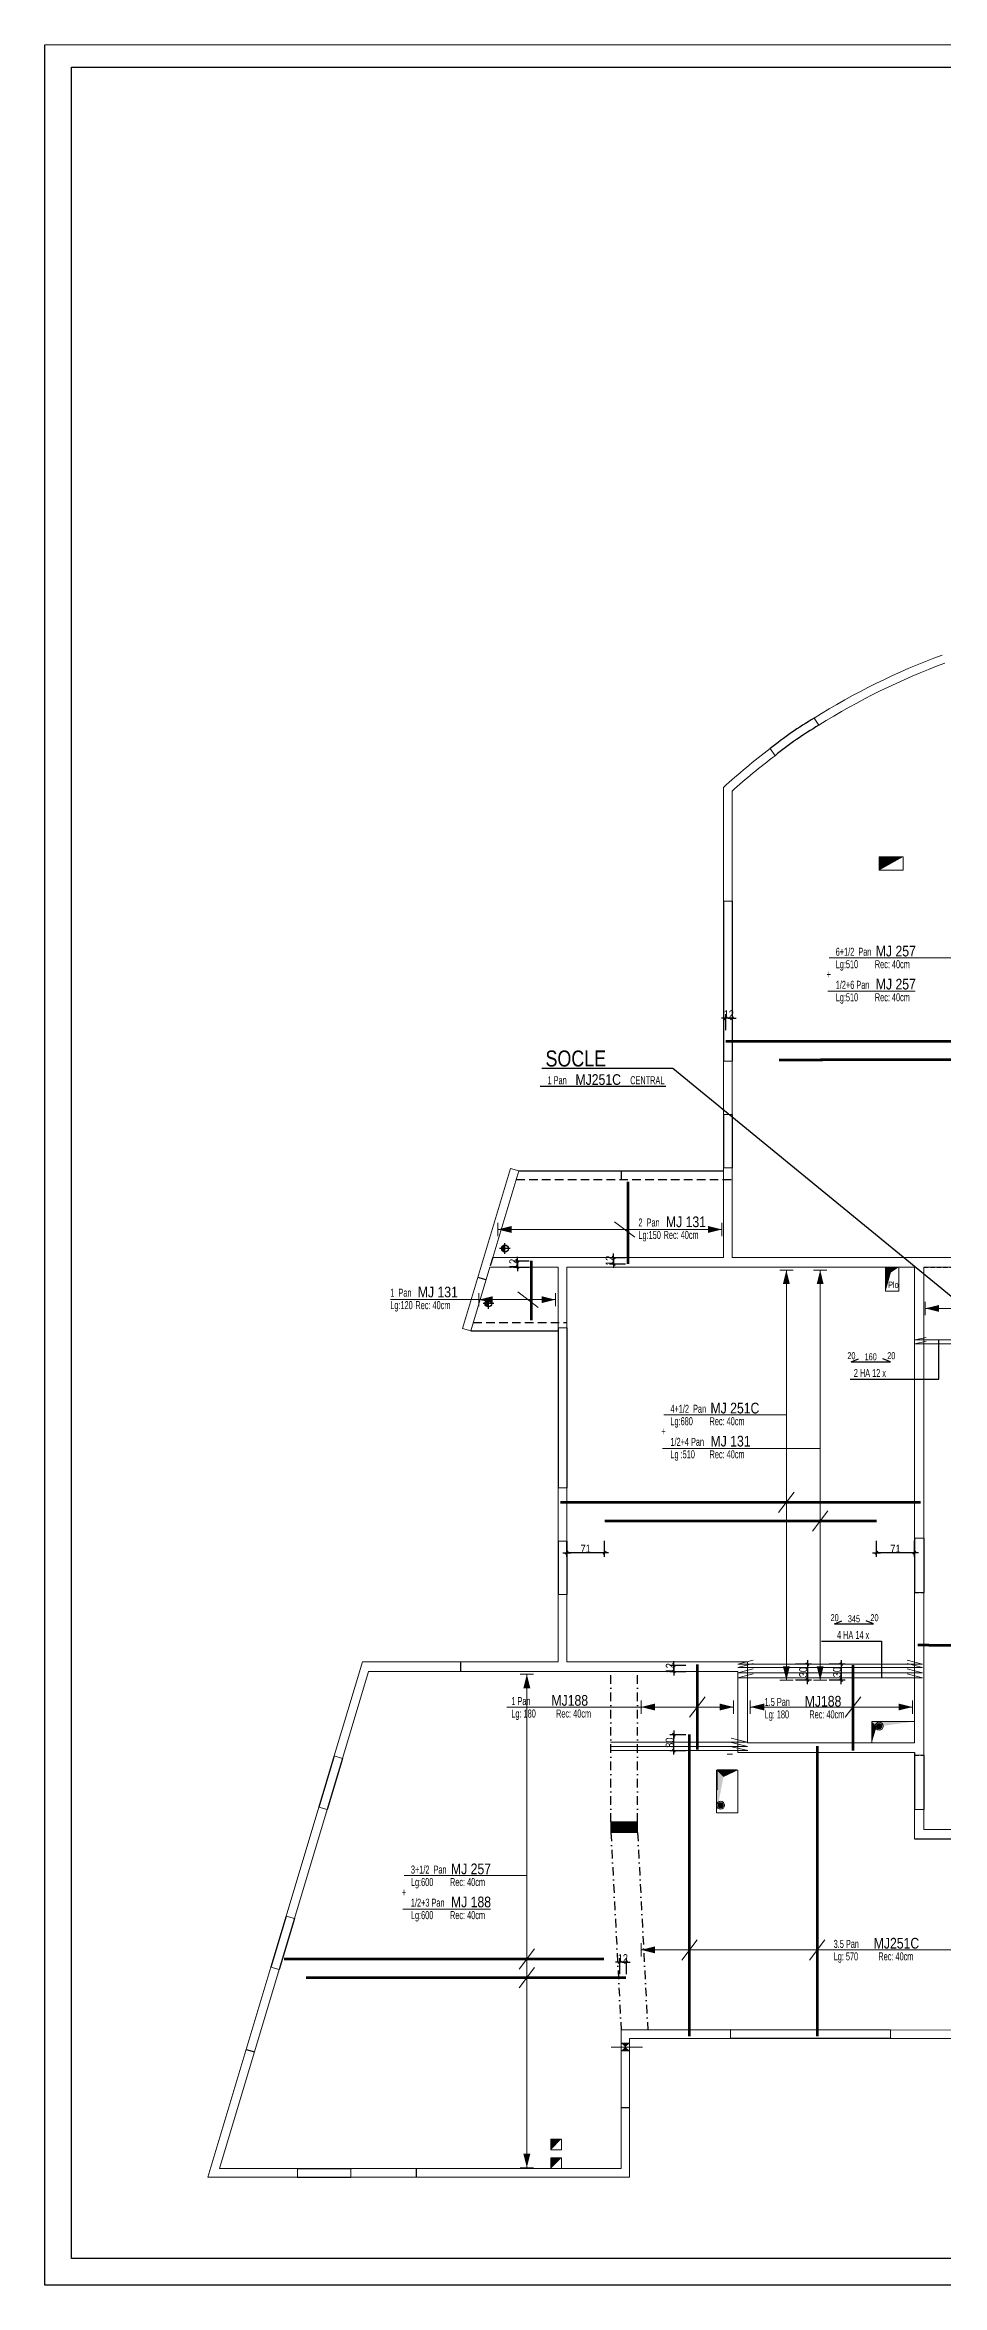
# Model space of a CAD drawing. Header units: centimetres. Extents: x -17137 to -12247, y 2374 to 6574.
# Drawn here: x -17137 to -15454, y 2374 to 6574 of the extents above; entities that cross this region are included whole.
import ezdxf
from ezdxf.enums import TextEntityAlignment as Align

# ---------------------------------------------------------------- set-up
doc = ezdxf.new("R2010")
doc.units = ezdxf.units.CM
doc.header["$LTSCALE"] = 12.7
doc.header["$PDMODE"] = 1
doc.header["$PDSIZE"] = -2
doc.linetypes.add('CACHEX2', pattern=[19.05, 12.7, -6.35])
doc.linetypes.add('TIRETPTX2', pattern=[50.8, 25.4, -12.7, 0, -12.7])
doc.layers.get('0').update_dxf_attribs({"lineweight": 5})
for name, color, linetype in [('01_ARMA_INF', 50, 'Continuous'), ('01_cote_gen', 4, 'Continuous'), ('01_linteaux', 2, 'Continuous'), ('01_murs_sup', 2, 'CACHEX2'), ('01_poch_poteaux', 250, 'Continuous'), ('01_resv', 32, 'Continuous'), ('01_texte', 230, 'Continuous'), ('AA_COTES', 2, 'Continuous')]:
    doc.layers.add(name, color=color, linetype=linetype)
for name, color, linetype, lineweight in [('01_murs_coup', 5, 'Continuous', 60), ('01_résv', 32, 'Continuous', 9), ('B Général', 7, 'Continuous', 5)]:
    doc.layers.add(name, color=color, linetype=linetype, lineweight=lineweight)
doc.styles.add('MATTE_TXT', font='arial.ttf')
doc.styles.add('PATIO', font='ARIALN.TTF')
doc.styles.add('STYLE2', font='ARIALN.TTF')
doc.dimstyles.new('JB50', dxfattribs={"dimscale": 0.1, "dimtxt": 150, "dimasz": 15, "dimexe": 0.1, "dimexo": 0.1, "dimgap": 0.09, "dimtad": 1, "dimdec": 1, "dimdsep": 46, "dimtxsty": 'STYLE2', "dimblk1": 'BOND_G', "dimblk2": 'BOND_D', "dimsah": 1, "dimcen": 1.5, "dimdle": 0.01, "dimse1": 1, "dimse2": 1, "dimclrd": 4, "dimclre": 2, "dimclrt": 6, "dimazin": 2, "dimtfac": 2.333333, "dimtdec": 1, "dimtix": 1, "dimtmove": 2, "dimatfit": 3, "dimldrblk": 'BOND_G', "dimfxl": 1, "dimtolj": 1, "dimtzin": 0, "dimarcsym": 0})

# ---------------------------------------------------------------- blocks, each defined once
blk = doc.blocks.new('BOND_G')
at = {"layer": 'AA_COTES', "color": 0}
for p, q in [((5, 0), (-5, 0)), ((1.8, 1.8), (-1.8, -1.8)), ((0, -5), (0, 15))]:
    blk.add_line(p, q, dxfattribs=at)
blk = doc.blocks.new('BOND_D')
at = {"layer": 'AA_COTES', "color": 0}
for p, q in [((5, 0), (-5, 0)), ((-1.8, -1.8), (1.8, 1.8)), ((0, 5), (0, -15))]:
    blk.add_line(p, q, dxfattribs=at)
blk = doc.blocks.new('*D2161')
at = {"color": 4, "lineweight": -2, "ltscale": 2, "transparency": 16777216}
for p, q in [((-15861.9, 4749), (-15863.4, 4749)), ((-15848.4, 4749), (-15860.4, 4749)), ((-15846.9, 4749), (-15845.4, 4749))]:
    blk.add_line(p, q, dxfattribs=at)
at = {"layer": 'Defpoints', "color": 0, "ltscale": 2, "transparency": 16777216}
for p in [(-15860.4, 4749), (-15860.4, 4734), (-15848.4, 4740.5)]:
    blk.add_point(p, dxfattribs=at)
at = {"color": 4, "lineweight": -2, "ltscale": 2, "transparency": 16777216, "xscale": 1.5, "yscale": 1.5, "zscale": 1.5}
blk.add_blockref('BOND_D', (-15860.4, 4749), dxfattribs=at)
at = {"color": 4, "lineweight": -2, "ltscale": 2, "transparency": 16777216, "xscale": 1.5, "yscale": 1.5, "zscale": 1.5, "rotation": 180}
blk.add_blockref('BOND_G', (-15848.4, 4749), dxfattribs=at)
at = {"color": 6, "ltscale": 2, "transparency": 16777216, "insert": (-15854.4, 4756.5), "char_height": 15, "attachment_point": 5, "style": 'STYLE2'}
blk.add_mtext('\\A1;12', dxfattribs=at)
blk = doc.blocks.new('*D2173')
at = {"color": 4, "lineweight": -2, "ltscale": 2, "transparency": 16777216}
blk.add_line((-15707.1, 3536.7), (-15707.1, 3509.6), dxfattribs=at)
at = {"layer": 'Defpoints', "color": 0, "ltscale": 2, "transparency": 16777216}
for p in [(-15724.7, 3538.2), (-15734, 3508.1), (-15707.1, 3508.1)]:
    blk.add_point(p, dxfattribs=at)
at = {"color": 4, "lineweight": -2, "ltscale": 2, "transparency": 16777216, "xscale": 1.5, "yscale": 1.5, "zscale": 1.5}
for name, p, rotation in [('BOND_G', (-15707.1, 3538.2), 90), ('BOND_D', (-15707.1, 3508.1), 270)]:
    blk.add_blockref(name, p, dxfattribs=dict(at, rotation=rotation))
at = {"color": 6, "ltscale": 2, "transparency": 16777216, "insert": (-15714.8, 3523.1), "char_height": 15, "attachment_point": 5, "rotation": 90, "style": 'STYLE2'}
blk.add_mtext('\\A1;30', dxfattribs=at)
blk = doc.blocks.new('*D2174')
at = {"color": 4, "lineweight": -2, "ltscale": 2, "transparency": 16777216}
blk.add_line((-15643.7, 3536.7), (-15643.7, 3509.6), dxfattribs=at)
at = {"layer": 'Defpoints', "color": 0, "ltscale": 2, "transparency": 16777216}
for p in [(-15661.3, 3538.2), (-15670.6, 3508.1), (-15643.7, 3508.1)]:
    blk.add_point(p, dxfattribs=at)
at = {"color": 4, "lineweight": -2, "ltscale": 2, "transparency": 16777216, "xscale": 1.5, "yscale": 1.5, "zscale": 1.5}
for name, p, rotation in [('BOND_G', (-15643.7, 3538.2), 90), ('BOND_D', (-15643.7, 3508.1), 270)]:
    blk.add_blockref(name, p, dxfattribs=dict(at, rotation=rotation))
at = {"color": 6, "ltscale": 2, "transparency": 16777216, "insert": (-15651.4, 3523.1), "char_height": 15, "attachment_point": 5, "rotation": 90, "style": 'STYLE2'}
blk.add_mtext('\\A1;30', dxfattribs=at)
blk = doc.blocks.new('*D2175')
at = {"color": 4, "lineweight": -2, "ltscale": 2, "transparency": 16777216}
blk.add_line((-15507.9, 3747.1), (-15575.9, 3747.1), dxfattribs=at)
at = {"layer": 'Defpoints', "color": 0, "ltscale": 2, "transparency": 16777216}
for p in [(-15577.4, 3806.6), (-15506.4, 3792.7), (-15577.4, 3747.1)]:
    blk.add_point(p, dxfattribs=at)
at = {"color": 4, "lineweight": -2, "ltscale": 2, "transparency": 16777216, "xscale": 1.5, "yscale": 1.5, "zscale": 1.5, "rotation": 180}
blk.add_blockref('BOND_D', (-15577.4, 3747.1), dxfattribs=at)
at = {"color": 4, "lineweight": -2, "ltscale": 2, "transparency": 16777216, "xscale": 1.5, "yscale": 1.5, "zscale": 1.5}
blk.add_blockref('BOND_G', (-15506.4, 3747.1), dxfattribs=at)
at = {"color": 6, "ltscale": 2, "transparency": 16777216, "insert": (-15541.9, 3754.6), "char_height": 15, "attachment_point": 5, "style": 'STYLE2'}
blk.add_mtext('\\A1;71', dxfattribs=at)
blk = doc.blocks.new('*D2176')
at = {"color": 4, "lineweight": -2, "ltscale": 2, "transparency": 16777216}
blk.add_line((-16088.9, 3747.1), (-16157, 3747.1), dxfattribs=at)
at = {"layer": 'Defpoints', "color": 0, "ltscale": 2, "transparency": 16777216}
for p in [(-16158.5, 3795.4), (-16087.4, 3806.5), (-16158.5, 3747.1)]:
    blk.add_point(p, dxfattribs=at)
at = {"color": 4, "lineweight": -2, "ltscale": 2, "transparency": 16777216, "xscale": 1.5, "yscale": 1.5, "zscale": 1.5, "rotation": 180}
blk.add_blockref('BOND_D', (-16158.5, 3747.1), dxfattribs=at)
at = {"color": 4, "lineweight": -2, "ltscale": 2, "transparency": 16777216, "xscale": 1.5, "yscale": 1.5, "zscale": 1.5}
blk.add_blockref('BOND_G', (-16087.4, 3747.1), dxfattribs=at)
at = {"color": 6, "ltscale": 2, "transparency": 16777216, "insert": (-16123, 3754.6), "char_height": 15, "attachment_point": 5, "style": 'STYLE2'}
blk.add_mtext('\\A1;71', dxfattribs=at)
blk = doc.blocks.new('*D2182')
at = {"color": 4, "lineweight": -2, "ltscale": 2, "transparency": 16777216}
blk.add_line((-15957.6, 3377.5), (-15957.6, 3404.5), dxfattribs=at)
at = {"layer": 'Defpoints', "color": 0, "ltscale": 2, "transparency": 16777216}
for p in [(-15957.6, 3406), (-15904.2, 3406), (-15904.2, 3376)]:
    blk.add_point(p, dxfattribs=at)
at = {"color": 4, "lineweight": -2, "ltscale": 2, "transparency": 16777216, "xscale": 1.5, "yscale": 1.5, "zscale": 1.5}
for name, p, rotation in [('BOND_D', (-15957.6, 3406), 90), ('BOND_G', (-15957.6, 3376), 270)]:
    blk.add_blockref(name, p, dxfattribs=dict(at, rotation=rotation))
at = {"color": 6, "ltscale": 2, "transparency": 16777216, "insert": (-15965.3, 3391), "char_height": 15, "attachment_point": 5, "rotation": 90, "style": 'STYLE2'}
blk.add_mtext('\\A1;30', dxfattribs=at)
blk = doc.blocks.new('*D2167')
at = {"color": 4, "lineweight": -2, "ltscale": 2, "transparency": 16777216}
for p, q in [((-15957.6, 3537.9), (-15957.6, 3539.4)), ((-15957.6, 3536.4), (-15957.6, 3524.4)), ((-15957.6, 3522.9), (-15957.6, 3521.4))]:
    blk.add_line(p, q, dxfattribs=at)
at = {"layer": 'Defpoints', "color": 0, "ltscale": 2, "transparency": 16777216}
for p in [(-15913.6, 3536.4), (-15957.6, 3524.4), (-15913.6, 3524.4)]:
    blk.add_point(p, dxfattribs=at)
at = {"color": 4, "lineweight": -2, "ltscale": 2, "transparency": 16777216, "xscale": 1.5, "yscale": 1.5, "zscale": 1.5}
for name, p, rotation in [('BOND_G', (-15957.6, 3536.4), 270), ('BOND_D', (-15957.6, 3524.4), 90)]:
    blk.add_blockref(name, p, dxfattribs=dict(at, rotation=rotation))
at = {"color": 6, "ltscale": 2, "transparency": 16777216, "insert": (-15965.1, 3530.4), "char_height": 15, "attachment_point": 5, "rotation": 90, "style": 'STYLE2'}
blk.add_mtext('\\A1;12', dxfattribs=at)
blk = doc.blocks.new('*D2183')
at = {"color": 4, "lineweight": -2, "ltscale": 2, "transparency": 16777216}
for p, q in [((-16060.7, 2979.4), (-16062.2, 2979.4)), ((-16047.2, 2979.4), (-16059.2, 2979.4)), ((-16045.7, 2979.4), (-16044.2, 2979.4))]:
    blk.add_line(p, q, dxfattribs=at)
at = {"layer": 'Defpoints', "color": 0, "ltscale": 2, "transparency": 16777216}
for p in [(-16059.2, 2979.4), (-16059.2, 2958.4), (-16047.2, 2950.5)]:
    blk.add_point(p, dxfattribs=at)
at = {"color": 4, "lineweight": -2, "ltscale": 2, "transparency": 16777216, "xscale": 1.5, "yscale": 1.5, "zscale": 1.5}
blk.add_blockref('BOND_D', (-16059.2, 2979.4), dxfattribs=at)
at = {"color": 4, "lineweight": -2, "ltscale": 2, "transparency": 16777216, "xscale": 1.5, "yscale": 1.5, "zscale": 1.5, "rotation": 180}
blk.add_blockref('BOND_G', (-16047.2, 2979.4), dxfattribs=at)
at = {"color": 6, "ltscale": 2, "transparency": 16777216, "insert": (-16053.2, 2986.9), "char_height": 15, "attachment_point": 5, "style": 'STYLE2'}
blk.add_mtext('\\A1;12', dxfattribs=at)
blk = doc.blocks.new('*D2199')
at = {"color": 4, "lineweight": -2, "ltscale": 2, "transparency": 16777216}
for p, q in [((-16070.5, 4301.9), (-16070.5, 4303.4)), ((-16070.5, 4300.4), (-16070.5, 4288.4)), ((-16070.5, 4286.9), (-16070.5, 4285.4))]:
    blk.add_line(p, q, dxfattribs=at)
at = {"layer": 'Defpoints', "color": 0, "ltscale": 2, "transparency": 16777216}
for p in [(-16070.5, 4288.4), (-16054, 4300.4), (-16037.4, 4288.4)]:
    blk.add_point(p, dxfattribs=at)
at = {"color": 4, "lineweight": -2, "ltscale": 2, "transparency": 16777216, "xscale": 1.5, "yscale": 1.5, "zscale": 1.5}
for name, p, rotation in [('BOND_G', (-16070.5, 4300.4), 270), ('BOND_D', (-16070.5, 4288.4), 90)]:
    blk.add_blockref(name, p, dxfattribs=dict(at, rotation=rotation))
at = {"color": 6, "ltscale": 2, "transparency": 16777216, "insert": (-16078, 4294.4), "char_height": 15, "attachment_point": 5, "rotation": 90, "style": 'STYLE2'}
blk.add_mtext('\\A1;12', dxfattribs=at)
blk = doc.blocks.new('*D2200')
at = {"layer": '01_cote_gen', "color": 4, "lineweight": -2, "ltscale": 2, "transparency": 16777216}
for p, q in [((-16251.1, 4295.9), (-16251.1, 4297.4)), ((-16251.1, 4294.4), (-16251.1, 4282.4)), ((-16251.1, 4280.9), (-16251.1, 4279.4))]:
    blk.add_line(p, q, dxfattribs=at)
at = {"layer": 'Defpoints', "color": 0, "ltscale": 2, "transparency": 16777216}
for p in [(-16224.6, 4294.4), (-16251.1, 4282.4), (-16234.2, 4282.4)]:
    blk.add_point(p, dxfattribs=at)
at = {"layer": '01_cote_gen', "color": 4, "lineweight": -2, "ltscale": 2, "transparency": 16777216, "xscale": 1.5, "yscale": 1.5, "zscale": 1.5}
for name, p, rotation in [('BOND_G', (-16251.1, 4294.4), 270), ('BOND_D', (-16251.1, 4282.4), 90)]:
    blk.add_blockref(name, p, dxfattribs=dict(at, rotation=rotation))
at = {"layer": '01_cote_gen', "color": 6, "ltscale": 2, "transparency": 16777216, "insert": (-16258.7, 4288.4), "char_height": 15, "attachment_point": 5, "rotation": 90, "style": 'STYLE2'}
blk.add_mtext('\\A1;12', dxfattribs=at)

msp = doc.modelspace()

# ---------------------------------------------------------------- hatches: boundary and pattern name
at = {"layer": '01_poch_poteaux'}
h = msp.add_hatch(color=256, dxfattribs=at)
h.dxf.hatch_style = 1
h.paths.add_polyline_path([(-16025.46, 3242.35), (-16075.46, 3242.35), (-16075.46, 3222.35), (-16025.46, 3222.35)])
at = {"layer": '01_resv'}
h = msp.add_hatch(color=256, dxfattribs=at)
h.dxf.hatch_style = 1
h.paths.add_polyline_path([(-16272.47, 4323.57, 0.0744336), (-16274.37, 4323.85), (-16274.37, 4321.76, -0.0828572)])
h.paths.add_polyline_path([(-16274.37, 4323.85, 0.4142136), (-16280.87, 4317.35), (-16275.97, 4317.35, -0.1505027), (-16274.37, 4321.76)])
h.paths.add_polyline_path([(-16275.97, 4317.35), (-16280.87, 4317.35, 0.4142136), (-16274.37, 4310.85), (-16274.37, 4312.16, -0.1756986)])
h.paths.add_polyline_path([(-16274.37, 4312.16), (-16274.37, 4310.85, 0.0436259), (-16273.24, 4310.95, -0.0520169)])
h = msp.add_hatch(color=256, dxfattribs=at)
h.dxf.hatch_style = 1
h.paths.add_polyline_path([(-16303.44, 4220.6, 0.0744336), (-16305.34, 4220.88), (-16305.34, 4218.79, -0.0828572)])
h.paths.add_polyline_path([(-16305.34, 4220.88, 0.4142136), (-16311.84, 4214.38), (-16306.94, 4214.38, -0.1505027), (-16305.34, 4218.79)])
h.paths.add_polyline_path([(-16306.94, 4214.38), (-16311.84, 4214.38, 0.4142136), (-16305.34, 4207.88), (-16305.34, 4209.19, -0.1756986)])
h.paths.add_polyline_path([(-16305.34, 4209.19), (-16305.34, 4207.88, 0.0436259), (-16304.21, 4207.98, -0.0520169)])
at = {"layer": '01_résv'}
h = msp.add_hatch(color=256, dxfattribs=at)
h.dxf.hatch_style = 1
h.paths.add_polyline_path([(-15577.42, 3421.78, 1), (-15567.42, 3421.78, 1)])
h = msp.add_hatch(dxfattribs=at)
h.set_pattern_fill('ANSI31', color=256, scale=2)
h.set_pattern_definition([(45, (-8468.68, 0), (-4.490128, 4.490128), [])])
h.paths.add_polyline_path([(-15864.78, 3273.58, 1), (-15874.78, 3273.58, 1)])
h = msp.add_hatch(color=256, dxfattribs=at)
h.dxf.hatch_style = 1
h.paths.add_polyline_path([(-15864.78, 3273.58, 1), (-15874.78, 3273.58, 1)])

# ---------------------------------------------------------------- linework, layer by layer
at = {"ltscale": 2}
msp.add_line((-17137.42, 6573.88), (-12247.42, 6573.88), dxfattribs=at)
at = {"layer": '01_ARMA_INF', "linetype": 'Continuous', "lineweight": 0, "const_width": 5, "flags": 128}
for points in [[(-15860.43, 4705.8), (-15350.43, 4705.88)], [(-15760.52, 4671.02), (-15250.42, 4671.1)], [(-16043.45, 4442.39), (-16043.42, 4288.39)], [(-16224.64, 4294.39), (-16224.62, 4182.76)], [(-16170.46, 3841.29), (-15494.42, 3841.38)], [(-16087.44, 3806.55), (-15577.44, 3806.63)], [(-15500.42, 3573.88), (-15346.42, 3572.72)], [(-15913.59, 3537.95), (-15913.56, 3377.57)], [(-15621.61, 3536.39), (-15621.58, 3376.01)], [(-15928.41, 3406.54), (-15928.32, 2840.3)], [(-15688.63, 3384.39), (-15688.55, 2840.3)], [(-16688.67, 2985.17), (-16088.67, 2985.26)], [(-16647.31, 2950.39), (-16047.21, 2950.47)]]:
    msp.add_lwpolyline(points, dxfattribs=at)
at = {"layer": '01_cote_gen'}
for p, q in [((-17137.42, 2373.88), (-17137.42, 6573.88)), ((-13297.42, 2373.88), (-17137.42, 2373.88))]:
    msp.add_line(p, q, dxfattribs=at)
at = {"layer": '01_linteaux'}
for p, q in [((-15864.43, 4968.4), (-15864.43, 4668.4)), ((-15848.43, 4968.4), (-15848.43, 4668.4)), ((-15864.43, 4568.4), (-15864.43, 4468.4)), ((-15848.43, 4568.4), (-15848.43, 4468.4)), ((-16248.5, 4462.93), (-15864.43, 4462.93)), ((-16056.47, 4462.93), (-16056.47, 4446.93)), ((-16338.49, 4162.9), (-16174.46, 4162.9)), ((-16174.46, 4168.4), (-16174.46, 3868.4)), ((-16158.46, 4168.4), (-16158.46, 3868.4)), ((-16174.46, 3768.4), (-16174.46, 3668.4)), ((-16158.46, 3768.4), (-16158.46, 3668.4)), ((-15506.42, 3774.39), (-15506.42, 3672.39)), ((-15488.42, 3774.39), (-15488.42, 3672.39)), ((-16357.96, 3542.39), (-16357.96, 3524.39)), ((-16594.38, 3366.11), (-16623.13, 3270.33)), ((-16579.05, 3361.51), (-16607.8, 3265.73)), ((-15506.42, 3367.39), (-15506.42, 3265.39)), ((-15488.42, 3367.39), (-15488.42, 3265.39)), ((-16684.49, 3065.91), (-16713.24, 2970.13)), ((-16669.17, 3061.31), (-16697.92, 2965.53)), ((-16759.55, 2815.85), (-16744.23, 2811.25)), ((-15551.42, 2852.14), (-15851.42, 2852.4)), ((-15551.42, 2836.14), (-15851.42, 2836.4)), ((-16040.46, 2706.4), (-16056.46, 2706.4)), ((-16663.42, 2592.4), (-16563.42, 2592.4)), ((-16663.42, 2576.4), (-16563.42, 2576.4)), ((-16440.46, 2576.4), (-16440.46, 2592.4))]:
    msp.add_line(p, q, dxfattribs=at)
at = {"layer": '01_linteaux', "linetype": 'TIRETPTX2', "ltscale": 0.05}
for p, q in [((-16075.46, 3242.35), (-16075.46, 3524.39)), ((-16025.46, 3242.35), (-16025.46, 3524.39)), ((-16075.46, 3222.35), (-16056.46, 2852.4)), ((-16025.46, 3222.35), (-16006.46, 2852.4))]:
    msp.add_line(p, q, dxfattribs=at)
at = {"layer": '01_linteaux'}
for centre, radius, start, end in [((-15382.27, 4772.45), 622.87, 120.10253, 129.31118), ((-15363.48, 4746.05), 639.24, 120.25777, 129.23011)]:
    msp.add_arc(centre, radius, start, end, dxfattribs=at)
at = {"layer": '01_murs_coup', "linetype": 'Continuous', "lineweight": 18}
for p, q in [((-15694.67, 5311.31), (-15685.55, 5298.14)), ((-15776.87, 5254.37), (-15767.76, 5241.21)), ((-15864.43, 5181.87), (-15864.43, 4968.4)), ((-15848.43, 5174.76), (-15848.43, 4968.4)), ((-15864.43, 4968.4), (-15848.43, 4968.4)), ((-15864.43, 4668.4), (-15864.43, 4568.4)), ((-15864.43, 4668.4), (-15848.43, 4668.4)), ((-15848.43, 4668.4), (-15848.43, 4568.4)), ((-15864.43, 4568.4), (-15848.43, 4568.4)), ((-16353.81, 4167.5), (-16263.79, 4467.42)), ((-16297.22, 4300.39), (-16248.46, 4462.82)), ((-16263.79, 4467.42), (-16248.46, 4462.82)), ((-15864.43, 4468.4), (-15864.43, 4300.39)), ((-15864.43, 4468.4), (-15848.43, 4468.4)), ((-15848.43, 4468.4), (-15848.43, 4300.39)), ((-16297.22, 4300.39), (-15864.43, 4300.39)), ((-15848.43, 4300.39), (-15396.42, 4300.39)), ((-16338.49, 4162.9), (-16302.62, 4282.39)), ((-16302.62, 4282.39), (-16174.46, 4282.39)), ((-16174.46, 4282.39), (-16174.46, 4168.4)), ((-16158.46, 4282.39), (-16158.46, 4168.4)), ((-16158.46, 4282.39), (-15506.42, 4282.39)), ((-15506.42, 4282.39), (-15506.42, 3774.39)), ((-15506.42, 4282.39), (-15506.42, 3774.39)), ((-15488.42, 4282.39), (-15488.42, 3774.39)), ((-15488.42, 4282.39), (-15488.42, 3774.39)), ((-15488.42, 4282.39), (-15396.42, 4282.39)), ((-16338.49, 4162.9), (-16353.81, 4167.5)), ((-16174.46, 4168.4), (-16158.46, 4168.4)), ((-16174.46, 3868.4), (-16174.46, 3768.4)), ((-16174.46, 3868.4), (-16158.46, 3868.4)), ((-16158.46, 3868.4), (-16158.46, 3768.4)), ((-16174.46, 3768.4), (-16158.46, 3768.4)), ((-15506.42, 3774.39), (-15488.42, 3774.39)), ((-16174.46, 3668.4), (-16174.46, 3542.39)), ((-16174.46, 3668.4), (-16158.46, 3668.4)), ((-16158.46, 3668.4), (-16158.46, 3542.39)), ((-15506.42, 3672.39), (-15506.42, 3390.39)), ((-15506.42, 3672.39), (-15488.42, 3672.39)), ((-15488.42, 3672.39), (-15488.42, 3367.39)), ((-16541.46, 3542.39), (-16594.38, 3366.11)), ((-16174.46, 3542.39), (-16541.46, 3542.39)), ((-15819.46, 3542.39), (-16158.46, 3542.39)), ((-15819.46, 3390.39), (-15819.46, 3542.39)), ((-16530.16, 3524.39), (-16579.05, 3361.51)), ((-15837.46, 3524.39), (-16530.16, 3524.39)), ((-15837.46, 3372.39), (-15837.46, 3524.39)), ((-16594.38, 3366.11), (-16579.05, 3361.51)), ((-15837.46, 3372.39), (-15506.42, 3372.39)), ((-15819.46, 3390.39), (-15506.42, 3390.39)), ((-15506.42, 3372.39), (-15506.42, 3367.39)), ((-15506.42, 3367.39), (-15488.42, 3367.39)), ((-16623.13, 3270.33), (-16684.49, 3065.91)), ((-16607.8, 3265.73), (-16669.17, 3061.31)), ((-16623.13, 3270.33), (-16607.8, 3265.73)), ((-15506.42, 3265.39), (-15506.42, 3210.38)), ((-15506.42, 3265.39), (-15488.42, 3265.39)), ((-15488.42, 3265.39), (-15488.42, 3228.38)), ((-15506.42, 3210.38), (-15358.42, 3210.38)), ((-15488.42, 3228.38), (-15358.42, 3228.38)), ((-16684.49, 3065.91), (-16669.17, 3061.31)), ((-16713.24, 2970.13), (-16831.43, 2576.4)), ((-16697.92, 2965.53), (-16809.92, 2592.4)), ((-16713.24, 2970.13), (-16697.92, 2965.53)), ((-16056.46, 2852.4), (-15851.42, 2852.4)), ((-16056.46, 2592.4), (-16056.46, 2852.4)), ((-16040.46, 2836.4), (-15851.42, 2836.4)), ((-16040.46, 2576.4), (-16040.46, 2836.4)), ((-15851.42, 2836.4), (-15851.42, 2852.4)), ((-15551.42, 2852.14), (-15358.42, 2852.4)), ((-15551.42, 2836.14), (-15551.42, 2852.14)), ((-15551.42, 2836.14), (-15358.42, 2836.4)), ((-16831.43, 2576.4), (-16663.42, 2576.4)), ((-16809.92, 2592.4), (-16663.42, 2592.4)), ((-16663.42, 2576.4), (-16663.42, 2592.4)), ((-16563.42, 2576.4), (-16563.42, 2592.4)), ((-16563.42, 2592.4), (-16056.46, 2592.4)), ((-16040.46, 2576.4), (-16563.42, 2576.4))]:
    msp.add_line(p, q, dxfattribs=at)
at = {"layer": '01_murs_coup', "linetype": 'Continuous', "lineweight": 5}
for p, q in [((-16075.46, 3242.35), (-16075.46, 3222.35)), ((-16025.46, 3242.35), (-16075.46, 3242.35)), ((-16025.46, 3222.35), (-16025.46, 3242.35)), ((-16075.46, 3222.35), (-16025.46, 3222.35))]:
    msp.add_line(p, q, dxfattribs=at)
at = {"layer": '01_murs_coup', "linetype": 'Continuous', "lineweight": 18}
for radius, start, end in [(1244.73, 110.04173, 122.4047), (1228.73, 110.07172, 122.3747), (1244.73, 127.00902, 132.24354), (1228.73, 127.03901, 131.91412)]:
    msp.add_arc((-15027.62, 4260.41), radius, start, end, dxfattribs=at)
at = {"layer": '01_murs_sup', "ltscale": 0.1}
for p, q in [((-16253.26, 4446.93), (-15848.43, 4446.93)), ((-16297.22, 4300.39), (-16302.62, 4282.39)), ((-16309.74, 4258.68), (-16325.06, 4263.28)), ((-16333.69, 4178.9), (-16158.46, 4178.9))]:
    msp.add_line(p, q, dxfattribs=at)
at = {"layer": '01_murs_sup', "ltscale": 0.05}
for p, q in [((-15488.42, 4282.39), (-15396.42, 4282.39)), ((-15506.42, 3672.39), (-15488.42, 3672.39)), ((-15506.42, 3372.39), (-15506.42, 3367.39)), ((-15506.42, 3367.39), (-15488.42, 3367.39))]:
    msp.add_line(p, q, dxfattribs=at)
at = {"layer": '01_resv'}
for p, q in [((-16274.37, 4307.35), (-16274.37, 4327.32)), ((-16264.4, 4317.35), (-16284.34, 4317.25)), ((-16295.37, 4214.38), (-16315.31, 4214.38)), ((-16305.34, 4204.38), (-16305.34, 4224.35))]:
    msp.add_line(p, q, dxfattribs=at)
at = {"layer": '01_resv', "ltscale": 2}
msp.add_line((-15506.42, 3210.38), (-15358.42, 3210.38), dxfattribs=at)
at = {"layer": '01_resv'}
for centre in [(-16274.37, 4317.35), (-16305.34, 4214.38)]:
    msp.add_circle(centre, 6.5, dxfattribs=at)
for centre in [(-16268.01, 4316.96), (-16298.98, 4213.99)]:
    msp.add_arc(centre, 7.97, 124.00579, 228.95869, dxfattribs=at)
at = {"layer": '01_résv'}
for p, q in [((-15572.43, 5051.44), (-15527.44, 5051.44)), ((-15572.43, 5026.34), (-15572.43, 5051.44)), ((-15527.44, 5051.44), (-15527.44, 5026.51)), ((-15527.44, 5026.51), (-15572.43, 5026.34)), ((-15560.39, 4282.35), (-15535.39, 4282.35)), ((-15560.39, 4237.35), (-15560.39, 4282.35)), ((-15535.39, 4282.35), (-15535.39, 4237.35)), ((-15535.39, 4237.35), (-15560.39, 4237.35)), ((-15586.38, 3430.38), (-15505.94, 3430.48)), ((-15586.38, 3390.48), (-15586.38, 3430.38)), ((-15586.38, 3410.48), (-15586.38, 3400.48)), ((-15505.94, 3430.48), (-15505.94, 3390.48)), ((-15857.46, 3369.46), (-15847.46, 3369.46)), ((-15505.94, 3390.48), (-15586.38, 3390.48)), ((-15877.46, 3339.36), (-15837.46, 3339.36)), ((-15877.46, 3259.36), (-15877.46, 3339.36)), ((-15839.19, 3339.77), (-15876.19, 3339.77)), ((-15876.19, 3339.77), (-15876.19, 3302.77)), ((-15847.46, 3339.36), (-15857.46, 3339.36)), ((-15837.46, 3339.36), (-15837.46, 3259.36)), ((-15837.46, 3259.36), (-15877.46, 3259.36)), ((-16075.12, 2820.4), (-16016.31, 2820.4)), ((-16056.46, 2827.4), (-16040.46, 2827.4)), ((-16056.46, 2813.4), (-16040.46, 2813.4)), ((-16188.49, 2627.4), (-16188.47, 2647.4)), ((-16188.47, 2647.4), (-16168.47, 2647.48)), ((-16168.47, 2647.48), (-16168.49, 2627.48)), ((-16168.49, 2627.48), (-16188.49, 2627.4)), ((-16188.49, 2592.4), (-16188.49, 2612.4)), ((-16188.49, 2612.4), (-16168.49, 2612.4)), ((-16168.49, 2612.4), (-16168.49, 2592.4))]:
    msp.add_line(p, q, dxfattribs=at)
for centre, radius in [((-15572.42, 3421.78), 7.5), ((-15572.42, 3421.78), 5), ((-15869.78, 3273.58), 7.5), ((-15869.78, 3273.58), 5)]:
    msp.add_circle(centre, radius, dxfattribs=at)
for points in [[(-15572.43, 5026.34), (-15572.43, 5051.44), (-15527.44, 5051.44)], [(-15560.39, 4237.35), (-15560.39, 4282.35), (-15550.39, 4272.35)], [(-15560.39, 4282.35), (-15535.39, 4282.35), (-15550.39, 4272.35)], [(-15586.38, 3430.38), (-15505.94, 3430.48), (-15577.21, 3421.04)], [(-15586.38, 3390.48), (-15586.38, 3430.38), (-15577.21, 3421.04)], [(-15877.46, 3259.36), (-15877.46, 3339.36), (-15864.53, 3326.67)], [(-15877.46, 3339.36), (-15837.46, 3339.36), (-15864.53, 3326.67)], [(-16056.46, 2827.4), (-16040.46, 2827.4), (-16040.46, 2813.4), (-16056.46, 2813.4)], [(-16188.47, 2627.4), (-16188.47, 2647.4), (-16168.47, 2647.46)], [(-16188.49, 2592.4), (-16188.49, 2612.4), (-16168.49, 2612.4)]]:
    msp.add_solid(points, dxfattribs=at)
at = {"layer": '01_texte'}
for p, q in [((-17087.42, 2423.88), (-17087.42, 6531.69)), ((-17087.42, 6531.69), (-12297.42, 6531.69)), ((-15959.59, 4654.78), (-16205.39, 4654.78)), ((-15105.85, 3955.52), (-15959.59, 4654.78)), ((-15624.95, 4104.94), (-15611.13, 4110.77)), ((-15624.95, 4104.94), (-15551.44, 4104.94)), ((-15551.44, 4104.94), (-15565.26, 4110.77)), ((-15656.4, 3613.78), (-15642.58, 3619.61)), ((-15656.4, 3613.78), (-15582.9, 3613.78)), ((-15582.9, 3613.78), (-15596.72, 3619.61)), ((-13297.42, 2423.88), (-17087.42, 2423.88))]:
    msp.add_line(p, q, dxfattribs=at)
at = {"layer": '01_texte', "linetype": 'Continuous', "lineweight": 0}
for p, q in [((-15666.38, 4862.5), (-15436.46, 4862.5)), ((-15668.88, 4799.5), (-15504.88, 4799.5)), ((-16287.89, 4365.53), (-16287.89, 4340.57)), ((-16287.89, 4353.05), (-15867.45, 4353.05)), ((-16068.98, 4367.56), (-16030.91, 4338.55)), ((-15867.45, 4365.53), (-15867.45, 4340.57)), ((-15758.97, 4276.71), (-15734.01, 4276.71)), ((-15746.49, 3508.12), (-15746.49, 4276.71)), ((-15695.55, 4276.71), (-15670.59, 4276.71)), ((-15683.07, 3508.12), (-15683.07, 4276.71)), ((-16323.25, 4221.43), (-16489.3, 4221.43)), ((-16323.25, 4233.91), (-16323.25, 4208.95)), ((-16179.54, 4221.43), (-16323.25, 4221.43)), ((-16250.17, 4235.94), (-16212.1, 4206.93)), ((-16179.54, 4233.91), (-16179.54, 4208.95)), ((-15486.12, 4217.53), (-15486.12, 4192.57)), ((-15486.12, 4205.05), (-14989.26, 4205.05)), ((-15504.91, 4145.87), (-15484.12, 4150.51)), ((-15504.91, 4145.87), (-15340.24, 4145.87)), ((-15504.91, 4138.79), (-15484.12, 4143.43)), ((-15504.91, 4138.79), (-15340.24, 4138.79)), ((-15976.41, 4005.72), (-15746.49, 4005.72)), ((-15978.91, 3942.72), (-15683.07, 3942.72)), ((-15761, 3822.3), (-15731.99, 3860.37)), ((-15697.58, 3787.5), (-15668.57, 3825.57)), ((-15837.46, 3538.16), (-15808.92, 3545.79)), ((-15837.46, 3531.66), (-15808.92, 3539.29)), ((-15491.21, 3538.16), (-15837.46, 3538.16)), ((-15491.21, 3531.66), (-15837.46, 3531.66)), ((-15837.46, 3521.66), (-15808.92, 3529.29)), ((-15491.21, 3538.16), (-15519.75, 3545.79)), ((-15491.21, 3531.66), (-15519.75, 3539.29)), ((-15491.21, 3521.66), (-15519.75, 3529.29)), ((-16245.74, 3519.12), (-16220.78, 3519.12)), ((-16233.26, 2594.11), (-16233.26, 3519.12)), ((-15491.21, 3521.66), (-15837.46, 3521.66)), ((-15837.46, 3512.66), (-15808.92, 3520.29)), ((-15491.21, 3512.66), (-15837.46, 3512.66)), ((-15758.97, 3508.12), (-15734.01, 3508.12)), ((-15695.55, 3508.12), (-15670.59, 3508.12)), ((-15491.21, 3512.66), (-15519.75, 3520.29)), ((-16270.68, 3457.76), (-16018.97, 3457.76)), ((-16018.97, 3470.24), (-16018.97, 3445.28)), ((-16018.97, 3457.76), (-15845.46, 3457.76)), ((-15928.08, 3438.72), (-15899.07, 3476.8)), ((-15845.46, 3470.24), (-15845.46, 3445.28)), ((-15814.23, 3470.24), (-15814.23, 3445.28)), ((-15814.23, 3457.76), (-15510.01, 3457.76)), ((-15636.1, 3438.72), (-15607.09, 3476.8)), ((-15510.01, 3470.24), (-15510.01, 3445.28)), ((-15820.12, 3392.02), (-16076.12, 3392.02)), ((-15819.46, 3383.85), (-16075.46, 3383.85)), ((-15818.81, 3376.01), (-16074.81, 3376.01)), ((-15820.12, 3392.02), (-15850.12, 3399.31)), ((-15819.46, 3383.85), (-15849.46, 3391.13)), ((-15818.81, 3376.01), (-15848.81, 3383.29)), ((-16463.18, 3141.87), (-16233.26, 3141.87)), ((-16465.68, 3078.87), (-16301.68, 3078.87)), ((-16247.76, 2966.18), (-16218.75, 3004.25)), ((-16018.97, 3014.98), (-16018.97, 2990.02)), ((-16018.97, 3002.5), (-15358.42, 3002.5)), ((-15942.86, 2983.46), (-15913.85, 3021.53)), ((-15703.08, 2983.46), (-15674.07, 3021.53)), ((-16247.76, 2931.38), (-16218.75, 2969.45)), ((-16245.74, 2594.11), (-16220.78, 2594.11))]:
    msp.add_line(p, q, dxfattribs=at)
at = {"layer": '01_texte', "ltscale": 5}
msp.add_line((-16208.1, 4621.66), (-15972.33, 4621.66), dxfattribs=at)
at = {"layer": '01_texte', "ltscale": 200}
for p, q in [((-15460.32, 4072.53), (-15460.32, 4145.87)), ((-15626.55, 4072.53), (-15460.32, 4072.53)), ((-15680.79, 3581.37), (-15568, 3581.37)), ((-15568, 3581.37), (-15568, 3512.66))]:
    msp.add_line(p, q, dxfattribs=at)
at = {"layer": '01_texte', "linetype": 'Continuous', "lineweight": 0}
for points in [[(-16287.89, 4353.05), (-16261.8, 4359.51), (-16261.8, 4353.05)], [(-16287.89, 4353.05), (-16261.8, 4346.59), (-16261.8, 4353.05)], [(-15867.45, 4353.05), (-15893.55, 4359.51), (-15893.55, 4353.05)], [(-15867.45, 4353.05), (-15893.55, 4346.59), (-15893.55, 4353.05)], [(-15746.49, 4276.71), (-15752.95, 4250.62), (-15746.49, 4250.62)], [(-15746.49, 4276.71), (-15740.03, 4250.62), (-15746.49, 4250.62)], [(-15683.07, 4276.71), (-15689.53, 4250.62), (-15683.07, 4250.62)], [(-15683.07, 4276.71), (-15676.61, 4250.62), (-15683.07, 4250.62)], [(-16323.25, 4221.43), (-16297.15, 4227.89), (-16297.15, 4221.43)], [(-16323.25, 4221.43), (-16297.15, 4214.97), (-16297.15, 4221.43)], [(-16179.54, 4221.43), (-16205.64, 4227.89), (-16205.64, 4221.43)], [(-16179.54, 4221.43), (-16205.64, 4214.97), (-16205.64, 4221.43)], [(-15486.12, 4205.05), (-15460.03, 4211.51), (-15460.03, 4205.05)], [(-15486.12, 4205.05), (-15460.03, 4198.59), (-15460.03, 4205.05)], [(-15746.49, 3508.12), (-15752.95, 3534.21), (-15746.49, 3534.21)], [(-15746.49, 3508.12), (-15740.03, 3534.21), (-15746.49, 3534.21)], [(-15683.07, 3508.12), (-15689.53, 3534.21), (-15683.07, 3534.21)], [(-15683.07, 3508.12), (-15676.61, 3534.21), (-15683.07, 3534.21)], [(-16233.26, 3519.12), (-16239.72, 3493.03), (-16233.26, 3493.03)], [(-16233.26, 3519.12), (-16226.8, 3493.03), (-16233.26, 3493.03)], [(-16018.97, 3457.76), (-15992.88, 3464.22), (-15992.88, 3457.76)], [(-16018.97, 3457.76), (-15992.88, 3451.3), (-15992.88, 3457.76)], [(-15845.46, 3457.76), (-15871.56, 3464.22), (-15871.56, 3457.76)], [(-15845.46, 3457.76), (-15871.56, 3451.3), (-15871.56, 3457.76)], [(-15814.23, 3457.76), (-15788.13, 3464.22), (-15788.13, 3457.76)], [(-15814.23, 3457.76), (-15788.13, 3451.3), (-15788.13, 3457.76)], [(-15510.01, 3457.76), (-15536.1, 3464.22), (-15536.1, 3457.76)], [(-15510.01, 3457.76), (-15536.1, 3451.3), (-15536.1, 3457.76)], [(-16018.97, 3002.5), (-15992.88, 3008.96), (-15992.88, 3002.5)], [(-16018.97, 3002.5), (-15992.88, 2996.04), (-15992.88, 3002.5)], [(-16233.26, 2594.11), (-16239.72, 2620.2), (-16233.26, 2620.2)], [(-16233.26, 2594.11), (-16226.8, 2620.2), (-16233.26, 2620.2)]]:
    msp.add_solid(points, dxfattribs=at)
at = {"layer": 'B Général', "color": 7, "linetype": 'Continuous', "lineweight": 18}
msp.add_line((-15488.42, 4282.39), (-15396.42, 4282.39), dxfattribs=at)

# ---------------------------------------------------------------- texts
at = {"layer": '01_résv', "style": 'STYLE2', "width": 0.8}
msp.add_text('Plo', height=12, dxfattribs=at).set_placement((-15555.7, 4243.29))
at = {"layer": '01_texte', "ltscale": 5, "style": 'PATIO', "width": 0.8}
for s, height, p in [('6+1/2  Pan', 15, (-15653.92, 4866.14)), ('+', 15, (-15670.9, 4823.64)), ('Lg:510', 15, (-15653.92, 4842.81)), ('Rec: 40cm', 15, (-15580.58, 4842.81)), ('1/2+6 Pan', 15, (-15653.9, 4804.14)), ('Lg:510', 15, (-15653.9, 4780.81)), ('1 Pan', 15, (-16194.47, 4625.31)), ('CENTRAL', 15, (-16039.36, 4625.31)), ('2  Pan', 15, (-16023.94, 4358.59)), ('Lg:150', 15, (-16023.94, 4335.25)), ('Rec: 40cm', 15, (-15976.82, 4335.25)), ('1  Pan', 15, (-16489.4, 4226.97)), ('Lg:120', 15, (-16489.4, 4203.64)), ('Rec: 40cm', 15, (-16442.28, 4203.64)), ('20', 13, (-15632.08, 4109.89)), ('160', 13, (-15599.66, 4107.91)), ('20', 13, (-15557.33, 4109.89)), ('2 HA 12 x  ', 15, (-15620.04, 4076.39)), ('4+1/2  Pan', 15, (-15963.95, 4009.36)), ('Lg:680', 15, (-15963.95, 3986.03)), ('Rec: 40cm', 15, (-15890.61, 3986.03)), ('+', 15, (-15980.93, 3966.86)), ('1/2+4 Pan', 15, (-15963.93, 3947.36)), ('Lg :510', 15, (-15963.93, 3924.03)), ('20', 13, (-15663.53, 3618.73)), ('345', 13, (-15631.11, 3616.75)), ('20', 13, (-15588.79, 3618.73)), ('4 HA 14 x  ', 15, (-15651.5, 3585.23)), ('1 Pan', 15, (-16262.29, 3461.41)), ('Lg: 180', 15, (-16262.29, 3438.07)), ('Rec: 40cm', 15, (-16178.43, 3438.07)), ('1.5 Pan', 15, (-15787.27, 3459.78)), ('Lg: 180', 15, (-15787.27, 3436.44)), ('Rec: 40cm', 15, (-15703.4, 3436.44)), ('3+1/2  Pan', 15, (-16450.71, 3145.52)), ('+', 15, (-16467.7, 3103.02)), ('Lg:600', 15, (-16450.71, 3122.18)), ('Rec: 40cm', 15, (-16377.38, 3122.18)), ('1/2+3 Pan', 15, (-16450.7, 3083.52)), ('Lg:600', 15, (-16450.7, 3060.18)), ('3.5 Pan', 15, (-15657.78, 3006.15)), ('Lg: 570', 15, (-15657.78, 2982.81)), ('Rec: 40cm', 15, (-15573.91, 2982.81))]:
    msp.add_text(s, height=height, dxfattribs=at).set_placement(p)
at = {"layer": '01_texte', "ltscale": 5, "style": 'PATIO'}
for s, p in [('MJ 257', (-15578.79, 4864.94)), ('MJ251C', (-16142.03, 4624.1)), ('MJ 131', (-15972.34, 4357.38)), ('MJ 131', (-16437.8, 4225.76)), ('MJ 251C', (-15888.82, 4008.15)), ('MJ188', (-16187.17, 3460.2)), ('MJ188', (-15712.14, 3458.57)), ('MJ 257', (-16375.58, 3144.31)), ('MJ251C', (-15582.65, 3004.94))]:
    msp.add_text(s, height=20, dxfattribs=at).set_placement(p)
at = {"layer": '01_texte', "linetype": 'Continuous', "lineweight": 0, "style": 'PATIO', "width": 0.8}
for p in [(-15580.56, 4780.81), (-15890.6, 3924.03), (-16377.36, 3060.18)]:
    msp.add_text('Rec: 40cm', height=15, dxfattribs=at).set_placement(p)
at = {"layer": '01_texte', "linetype": 'Continuous', "lineweight": 0, "style": 'PATIO'}
for s, p in [('MJ 257', (-15578.77, 4802.94)), ('MJ 131', (-15888.8, 3946.15)), ('MJ 188', (-16375.57, 3082.31))]:
    msp.add_text(s, height=20, dxfattribs=at).set_placement(p)
at = {"layer": '01_texte', "style": 'MATTE_TXT', "width": 0.8}
msp.add_text(' SOCLE', height=30, dxfattribs=at).set_placement((-16146.1, 4649.54), align=Align.BOTTOM_CENTER)

# ---------------------------------------------------------------- dimensions: what is measured, and where the dimension line sits
at = {"ltscale": 2}
for base, p1, p2, picture, middle in [((-15860.43, 4749), (-15848.43, 4740.5), (-15860.43, 4734), '*D2161', (-15854.43, 4756.54)), ((-16158.46, 3747.08), (-16087.44, 3806.55), (-16158.46, 3795.4), '*D2176', (-16122.95, 3754.62)), ((-15577.44, 3747.08), (-15506.42, 3792.68), (-15577.44, 3806.63), '*D2175', (-15541.93, 3754.62)), ((-16059.21, 2979.37), (-16047.21, 2950.47), (-16059.21, 2958.37), '*D2183', (-16053.21, 2986.91))]:
    dim = msp.add_linear_dim(base=base, p1=p1, p2=p2, dimstyle='JB50', dxfattribs=at)
    dim.commit()
    dim.dimension.update_dxf_attribs({"geometry": picture, "text_midpoint": middle})
for base, p1, p2, picture, middle in [((-16070.49, 4288.39), (-16053.95, 4300.39), (-16037.4, 4288.39), '*D2199', (-16078.03, 4294.39)), ((-15957.59, 3524.39), (-15913.59, 3536.39), (-15913.59, 3524.39), '*D2167', (-15965.13, 3530.39)), ((-15707.11, 3508.12), (-15724.73, 3538.16), (-15734.01, 3508.12), '*D2173', (-15714.78, 3523.14)), ((-15643.69, 3508.12), (-15661.31, 3538.16), (-15670.59, 3508.12), '*D2174', (-15651.36, 3523.14)), ((-15957.59, 3406.01), (-15904.22, 3376.01), (-15904.22, 3406.01), '*D2182', (-15965.26, 3391.01))]:
    dim = msp.add_linear_dim(base=base, p1=p1, p2=p2, angle=90, dimstyle='JB50', dxfattribs=at)
    dim.commit()
    dim.dimension.update_dxf_attribs({"geometry": picture, "text_midpoint": middle})
at = {"layer": '01_cote_gen', "ltscale": 2}
dim = msp.add_linear_dim(base=(-16251.14, 4282.39), p1=(-16224.64, 4294.39), p2=(-16234.22, 4282.39), angle=90, dimstyle='JB50', dxfattribs=at)
dim.commit()
dim.dimension.update_dxf_attribs({"geometry": '*D2200', "text_midpoint": (-16258.68, 4288.39)})

doc.saveas('drawing.dxf')
